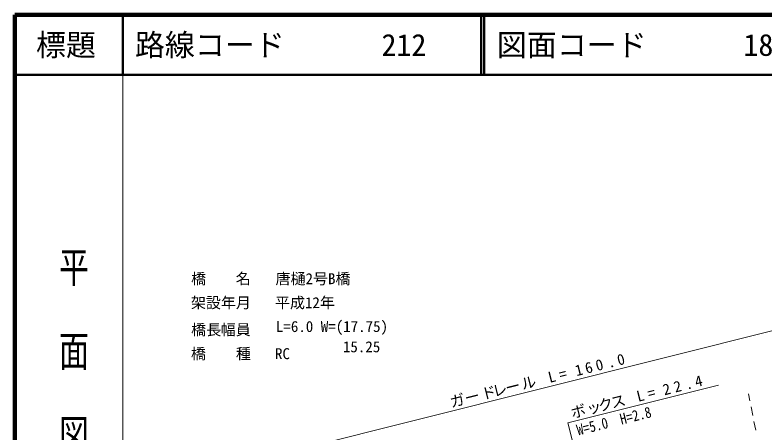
# Model space of a CAD drawing. Units: millimetres, scale not verified. Extents: x 40000 to 680000, y 20000 to 380000.
# Drawn here: x 40000 to 164950, y 310354 to 380000 of the extents above; entities that cross this region are included whole.
import ezdxf
from ezdxf.enums import TextEntityAlignment as Align

# ---------------------------------------------------------------- set-up
doc = ezdxf.new("R2010")
doc.units = ezdxf.units.MM
doc.header["$LTSCALE"] = 1000
for name, color, linetype, lineweight in [('M-BGD', 7, 'Continuous', 13), ('M-STR-HTXT', 7, 'Continuous', 13), ('M-TTL', 2, 'Continuous', 140), ('M-TTL-BAND', 7, 'Continuous', 13), ('M-TTL-LINE', 7, 'Continuous', 50)]:
    doc.layers.add(name, color=color, linetype=linetype, lineweight=lineweight)
doc.layers.add('M-TTL-TXT', color=7, linetype='Continuous')
doc.styles.add('@ＭＳ ゴシック', font='')
doc.styles.add('ＭＳ ゴシック', font='')
doc.styles.get('@ＭＳ ゴシック').set_extended_font_data('@MS Gothic')
doc.styles.get('ＭＳ ゴシック').set_extended_font_data('MS Gothic')

msp = doc.modelspace()

# ---------------------------------------------------------------- linework, layer by layer
at = {"layer": 'M-BGD'}
for p, q in [((162584, 315549), (162343, 316750)), ((163076, 313098), (162781, 314568)), ((163569, 310647), (163273, 312117))]:
    msp.add_line(p, q, dxfattribs=at)
at = {"layer": 'M-STR-HTXT'}
for p, q in [((56076, 299623), (207795, 337717)), ((132219, 311870), (157370, 318179)), ((132219, 311870), (140074, 280551))]:
    msp.add_line(p, q, dxfattribs=at)
at = {"layer": 'M-TTL'}
for p, q in [((40000, 380000), (40000, 20000)), ((680000, 380000), (40000, 380000))]:
    msp.add_line(p, q, dxfattribs=at)
at = {"layer": 'M-TTL-BAND'}
msp.add_line((58000, 370000), (58000, 20000), dxfattribs=at)
at = {"layer": 'M-TTL-LINE'}
for p, q in [((58000, 380000), (58000, 370000)), ((117750, 380000), (117750, 370000)), ((118250, 380000), (118250, 370000)), ((40000, 370000), (680000, 370000))]:
    msp.add_line(p, q, dxfattribs=at)

# ---------------------------------------------------------------- texts
at = {"layer": 'M-STR-HTXT', "style": 'ＭＳ ゴシック'}
for s, rotation, p in [('橋', 0.024, (69380, 334485)), ('名', 0.024, (76820, 334488)), ('唐樋2号B橋', 0.024, (83469, 334491)), ('架設年月', 0.024, (69351, 330480)), ('平成12年', 0.024, (83370, 330486)), ('橋', 0.024, (69383, 325974)), ('幅', 0.024, (74320, 325976)), ('L=6.0 W=(17.75)', 0.024, (83528, 326508)), ('長', 0.024, (71927, 325975)), ('員', 0.024, (76823, 325977)), ('15.25', 0.024, (94703, 323121)), ('橋\u3000\u3000種', 0.024, (69355, 321968)), ('RC', 0.024, (83374, 321974)), ('0', 14.091, (137237, 320004)), ('0', 14.091, (140832, 320906)), ('1', 14.091, (133823, 319141)), ('6', 14.091, (135465, 319552)), ('.', 14.091, (139200, 320495)), ('L', 14.091, (129318, 318018)), ('=', 14.091, (131140, 318469)), ('ル', 14.091, (124812, 316884)), ('2', 14.091, (150281, 316403)), ('4', 14.091, (153785, 317276)), ('ド', 14.091, (118164, 315209)), ('レ', 14.091, (120026, 315681)), ('ー', 14.091, (122169, 316222)), ('=', 14.091, (145906, 315300)), ('2', 14.091, (148459, 315942)), ('.', 14.091, (152143, 316865)), ('ガ', 14.091, (112927, 313895)), ('ー', 14.091, (115390, 314517)), ('ス', 14.091, (139758, 313755)), ('L', 14.091, (144083, 314849)), ('ボ', 14.091, (133120, 312090)), ('ッ', 14.091, (135713, 312742)), ('ク', 14.091, (137665, 313234))]:
    msp.add_text(s, height=1833, rotation=rotation, dxfattribs=at).set_placement(p, align=Align.BOTTOM_LEFT)
at = {"layer": 'M-STR-HTXT', "style": 'ＭＳ ゴシック', "width": 0.85}
msp.add_text('W=5.0\u3000H=2.8', height=1833, rotation=14.091, dxfattribs=at).set_placement((134102, 309237), align=Align.BOTTOM_LEFT)
at = {"layer": 'M-TTL-BAND', "style": '@ＭＳ ゴシック', "width": 1.4}
msp.add_text('平  面  図', height=3666, rotation=270, dxfattribs=at).set_placement((49777, 306475), align=Align.MIDDLE_RIGHT)
at = {"layer": 'M-TTL-TXT', "style": 'ＭＳ ゴシック'}
msp.add_text('標題', height=3666, dxfattribs=at).set_placement((48500, 375000), align=Align.MIDDLE_CENTER)
for s, p in [('路線コード', (60000, 375000)), ('212', (101142, 375000)), ('図面コード', (120380, 375000)), ('18-0', (161521, 375000))]:
    msp.add_text(s, height=3666, dxfattribs=at).set_placement(p, align=Align.MIDDLE_LEFT)

doc.saveas('drawing.dxf')
